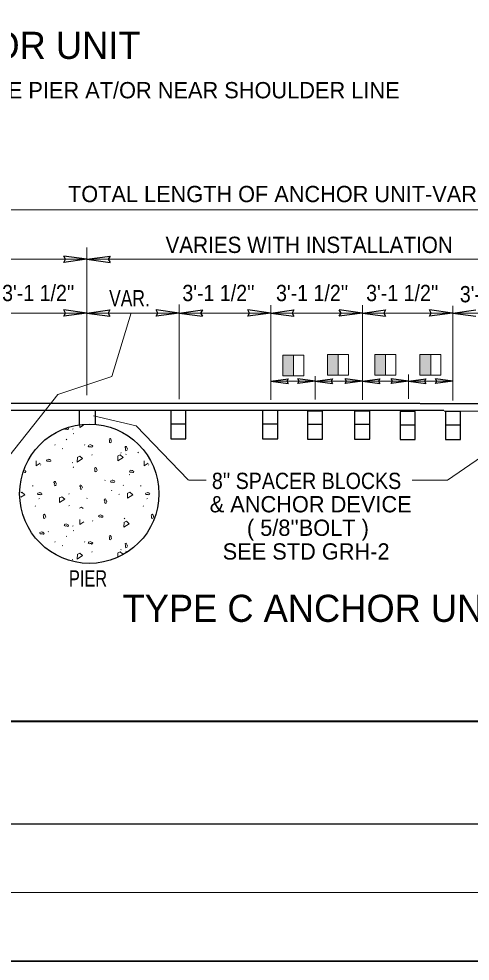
# Model space of a CAD drawing. Extents: x -68 to 845, y -11 to 259.
# Drawn here: x 577.9 to 610.9, y -11.3 to 57.4 of the extents above; entities that cross this region are included whole.
import ezdxf

# ---------------------------------------------------------------- set-up
doc = ezdxf.new("R2010")
doc.units = 0
doc.header["$LTSCALE"] = 0.48
doc.layers.add('1', color=7, linetype='Continuous', lineweight=13)

msp = doc.modelspace()

# ---------------------------------------------------------------- hatches: boundary and pattern name
at = {"layer": '1'}
for points in [[(597.1755, 31.3929), (597.9612, 31.3929), (597.9612, 32.8948), (597.1755, 32.8948)], [(600.4384, 31.4296), (601.2241, 31.4296), (601.2241, 32.9314), (600.4384, 32.9314)], [(603.8845, 31.4296), (604.6702, 31.4296), (604.6702, 32.9314), (603.8845, 32.9314)], [(607.184, 31.4296), (607.9697, 31.4296), (607.9697, 32.9314), (607.184, 32.9314)]]:
    msp.add_hatch(color=256, dxfattribs=at).paths.add_polyline_path(points)

# ---------------------------------------------------------------- linework, layer by layer
for p, q in [((528.6354, 43.5086), (670.8294, 43.5086)), ((582.8736, 29.9813), (582.8736, 40.7502)), ((528.6354, 39.8921), (582.8673, 39.8921)), ((582.8775, 39.8921), (616.7923, 39.8921)), ((589.6216, 29.6792), (589.6216, 36.5886)), ((596.3037, 29.6328), (596.3037, 36.542)), ((602.9857, 29.6327), (602.9857, 36.542)), ((609.5751, 29.5863), (609.5751, 36.4956)), ((582.8689, 35.9615), (576.1646, 35.9611)), ((596.3037, 35.9621), (602.9857, 35.9624)), ((602.9857, 35.9624), (609.5712, 35.9627)), ((616.7923, 35.9631), (609.5819, 35.9627)), ((599.541, 29.6627), (599.541, 31.35)), ((606.3463, 29.7132), (606.3463, 31.4765)), ((609.5751, 31.0005), (606.3463, 31.0005)), ((591.5781, 23.7566), (590.2963, 23.7661)), ((585.1361, 18.4682), (585.1302, 18.1721)), ((477.0972, -6.3191), (837.0702, -6.3191))]:
    msp.add_line(p, q, dxfattribs=at)
at = {"layer": '1', "lineweight": 25}
for p, q in [((582.8668, 39.8929), (581.1809, 40.1246)), ((582.8668, 39.8929), (581.1809, 39.6612)), ((582.8779, 39.8912), (584.5638, 40.1229)), ((582.8779, 39.8912), (584.5638, 39.6596)), ((582.8685, 35.9622), (581.1826, 36.1938)), ((582.8685, 35.9622), (581.1826, 35.7305)), ((582.8751, 35.9607), (584.5611, 36.1924)), ((582.8751, 35.9607), (584.5611, 35.729)), ((589.6216, 35.9618), (587.9357, 36.1933)), ((589.6216, 35.9618), (587.9357, 35.73)), ((589.6216, 35.9618), (591.3075, 36.1935)), ((589.6216, 35.9618), (591.3075, 35.7302)), ((596.3034, 35.9621), (594.6174, 36.1937)), ((596.3034, 35.9621), (594.6174, 35.7304)), ((596.3038, 35.9622), (597.9898, 36.1939)), ((596.3038, 35.9622), (597.9898, 35.7306)), ((602.9853, 35.9624), (601.2994, 36.194)), ((602.9853, 35.9624), (601.2994, 35.7307)), ((602.986, 35.9624), (604.672, 36.1942)), ((602.986, 35.9624), (604.672, 35.7308)), ((609.5708, 35.9636), (607.8848, 36.1952)), ((609.5708, 35.9636), (607.8848, 35.7318)), ((609.5823, 35.9619), (611.2682, 36.1937)), ((609.5823, 35.9619), (611.2682, 35.7304)), ((596.3039, 31), (597.5683, 31.1737)), ((596.3039, 31), (597.5683, 30.8262)), ((599.541, 31.0005), (598.2766, 31.1743)), ((599.541, 31.0005), (598.2766, 30.8268)), ((599.541, 31.0005), (600.8055, 31.1743)), ((599.541, 31.0005), (600.8055, 30.8268)), ((602.9852, 31.0005), (601.7207, 31.1743)), ((602.9852, 31.0005), (601.7207, 30.8268)), ((602.986, 31.0004), (604.2504, 31.1742)), ((602.986, 31.0004), (604.2504, 30.8267)), ((606.3463, 31.0005), (605.0819, 31.1743)), ((606.3463, 31.0005), (605.0819, 30.8268)), ((606.3463, 31.0005), (607.6108, 31.1743)), ((606.3463, 31.0005), (607.6108, 30.8268)), ((609.5748, 31.0012), (608.3103, 31.175)), ((609.5748, 31.0012), (608.3103, 30.8275)), ((607.1873, 29.3535), (515.7097, 29.3535)), ((608.9392, 28.8414), (515.7097, 28.8414)), ((582.3368, 27.8107), (582.3368, 28.8414)), ((583.4959, 28.468), (583.4959, 28.8414)), ((583.4959, 27.8418), (583.4959, 28.385)), ((588.9942, 27.8712), (590.0992, 27.8712)), ((595.7054, 27.8712), (596.8105, 27.8712)), ((598.9667, 27.8442), (600.0718, 27.8442)), ((602.4167, 27.8442), (603.5218, 27.8442)), ((605.7318, 27.8172), (606.8369, 27.8172)), ((609.0471, 27.8172), (610.1521, 27.8172)), ((492.096, -1.3193), (837.0702, -1.3193))]:
    msp.add_line(p, q, dxfattribs=at)
at = {"layer": '1', "lineweight": 40}
msp.add_line((507.0949, 6.18), (832.0702, 6.18), dxfattribs=at)
at = {"layer": '1', "lineweight": 35}
msp.add_lwpolyline([(471.0087, -11.3371), (844.7178, -11.3371), (844.7178, 259.2965), (471.0087, 259.2965)], close=True, dxfattribs=at)
at = {"layer": '1', "lineweight": 25}
for points in [[(581.1809, 39.6612), (581.3113, 39.8952), (581.1809, 40.1246)], [(584.5638, 40.1229), (584.4334, 39.8888), (584.5638, 39.6596)], [(581.1826, 35.7305), (581.313, 35.9645), (581.1826, 36.1938)], [(584.5611, 36.1924), (584.4307, 35.9583), (584.5611, 35.729)], [(587.9357, 35.73), (588.0661, 35.9641), (587.9357, 36.1933)], [(591.3075, 36.1935), (591.1771, 35.9594), (591.3075, 35.7302)], [(594.6174, 35.7304), (594.7478, 35.9644), (594.6174, 36.1937)], [(597.9898, 36.1939), (597.8593, 35.9599), (597.9898, 35.7306)], [(601.2994, 35.7307), (601.4298, 35.9648), (601.2994, 36.194)], [(604.672, 36.1942), (604.5416, 35.9601), (604.672, 35.7308)], [(607.8848, 35.7318), (608.0152, 35.9659), (607.8848, 36.1952)], [(597.5683, 31.1737), (597.4706, 30.9982), (597.5683, 30.8262)], [(598.2766, 30.8268), (598.3744, 31.0023), (598.2766, 31.1743)], [(600.8055, 31.1743), (600.7077, 30.9987), (600.8055, 30.8268)], [(601.7207, 30.8268), (601.8186, 31.0023), (601.7207, 31.1743)], [(604.2504, 31.1742), (604.1526, 30.9987), (604.2504, 30.8267)], [(605.0819, 30.8268), (605.1798, 31.0023), (605.0819, 31.1743)], [(607.6108, 31.1743), (607.513, 30.9987), (607.6108, 30.8268)], [(608.3103, 30.8275), (608.4081, 31.0029), (608.3103, 31.175)], [(669.0978, 29.6758), (657.9663, 29.7308), (643.4388, 29.4613), (630.8248, 29.111), (615.2732, 29.3265), (607.2142, 29.3265)], [(669.0978, 27.4898), (628.2374, 28.6797), (608.9662, 28.8145)]]:
    msp.add_lwpolyline(points, dxfattribs=at)
at = {"layer": '1'}
for points in [[(586.0983, 35.9847), (584.6949, 31.3282), (580.7532, 30.0233), (571.7687, 18.709)], [(582.8748, 35.9615), (589.6216, 35.9618), (596.3037, 35.9621)], [(596.3037, 31.0005), (599.541, 31.0005), (602.9857, 31.0005), (606.3463, 31.0005)], [(590.2667, 23.7957), (586.4732, 27.7399), (583.3511, 28.4533)], [(606.6261, 23.7566), (609.1979, 23.7566), (616.2458, 28.6197)], [(581.5037, 27.5855), (581.5076, 27.5829), (581.5448, 27.5456), (581.5298, 27.486), (581.4703, 27.4712), (581.4255, 27.5009), (581.3661, 27.5008), (581.3139, 27.4935), (581.2618, 27.5009), (581.2445, 27.5183)], [(582.3635, 27.7386), (582.361, 27.6142), (582.6213, 27.7845)], [(581.8206, 27.4828), (581.8645, 27.5089), (581.8664, 27.5088)], [(581.883, 27.1453), (581.927, 27.1715), (581.9289, 27.1714)], [(580.5247, 26.3194), (580.5507, 26.3635), (580.5508, 26.3654)], [(581.374, 26.7219), (581.4178, 26.748), (581.4199, 26.7479)], [(582.7047, 26.3194), (582.7307, 26.3634), (582.7307, 26.3654)], [(583.0926, 26.3605), (583.1597, 26.3382), (583.2192, 26.3233), (583.2639, 26.2937), (583.3012, 26.2563), (583.2862, 26.1967), (583.2268, 26.1819), (583.1819, 26.2117), (583.1226, 26.2116), (583.0703, 26.2042), (583.0182, 26.2117), (582.9812, 26.2489), (583.0034, 26.3011), (583.0479, 26.3307)], [(584.6807, 26.5947), (584.6582, 26.6617), (584.6434, 26.7212), (584.6136, 26.766), (584.5764, 26.8032), (584.517, 26.7883), (584.5018, 26.7287), (584.5317, 26.684), (584.5317, 26.6247), (584.5242, 26.5723), (584.5317, 26.5203), (584.569, 26.4832), (584.6211, 26.5055), (584.651, 26.55)], [(585.8401, 26.028), (585.8178, 26.095), (585.803, 26.1546), (585.7732, 26.1992), (585.7361, 26.2364), (585.6764, 26.2215), (585.6615, 26.1621), (585.6913, 26.1173), (585.6913, 26.0578), (585.6838, 26.0056), (585.6913, 25.9536), (585.7286, 25.9163), (585.7807, 25.9387), (585.8103, 25.9833)], [(581.0718, 26.045), (581.1157, 26.0711), (581.1178, 26.071)], [(582.1838, 25.454), (582.1767, 25.0893), (582.5636, 25.3424), (582.3552, 25.5212), (582.2062, 25.4467)], [(583.2652, 25.6361), (583.2392, 25.5921), (583.2392, 25.5902)], [(585.1361, 25.5438), (585.1288, 25.179), (585.5158, 25.4322), (585.3073, 25.6108), (585.1584, 25.5365)], [(585.3641, 25.7488), (585.39, 25.7927), (585.3898, 25.7948)], [(585.7075, 25.6327), (585.7514, 25.6588), (585.7534, 25.6588)], [(586.6018, 25.7743), (586.6458, 25.8005), (586.6477, 25.8004)], [(579.1819, 25.1871), (579.1746, 24.8222), (579.4696, 25.0153)], [(579.4833, 24.8604), (579.5093, 24.9043), (579.5092, 24.9062)], [(580.039, 25.3101), (580.1061, 25.2877), (580.1656, 25.2729), (580.2103, 25.2433), (580.2476, 25.2058), (580.2327, 25.1464), (580.1732, 25.1315), (580.1283, 25.1612), (580.0689, 25.1612), (580.0168, 25.1538), (579.9647, 25.1612), (579.9276, 25.1984), (579.9498, 25.2507), (579.9943, 25.2803)], [(581.804, 25.0348), (581.8479, 25.061), (581.8498, 25.0608)], [(587.0628, 25.1871), (587.0555, 24.8222), (587.3505, 25.0153)], [(587.3642, 24.8604), (587.3902, 24.9043), (587.3902, 24.9062)], [(578.3392, 24.4641), (578.3837, 24.4347), (578.4208, 24.3973), (578.4059, 24.3378), (578.3465, 24.323), (578.3016, 24.3528), (578.3003, 24.3528)], [(581.8664, 24.6974), (581.9104, 24.7236), (581.9123, 24.7235)], [(583.6167, 24.4806), (583.5943, 24.5475), (583.5793, 24.6072), (583.5497, 24.6517), (583.5123, 24.6891), (583.4529, 24.6741), (583.438, 24.6145), (583.4677, 24.5697), (583.4677, 24.5104), (583.4602, 24.4581), (583.4677, 24.4062), (583.505, 24.3688), (583.5571, 24.3912), (583.5869, 24.4358)], [(585.961, 24.1476), (586.0048, 24.1737), (586.0069, 24.1737)], [(586.0933, 24.5016), (586.1603, 24.4792), (586.2197, 24.4644), (586.2646, 24.4347), (586.3018, 24.3973), (586.2868, 24.3378), (586.2274, 24.323), (586.1826, 24.3528), (586.1232, 24.3527), (586.0709, 24.3453), (586.0188, 24.3528), (585.9818, 24.3899), (586.0041, 24.4422), (586.0485, 24.4718)], [(580.6535, 23.4661), (580.631, 23.5332), (580.6162, 23.5926), (580.5864, 23.6374), (580.5493, 23.6746), (580.4898, 23.6597), (580.4747, 23.6001), (580.5044, 23.5553), (580.5044, 23.496), (580.497, 23.4437), (580.5045, 23.3917), (580.5418, 23.3546), (580.5938, 23.3768), (580.6237, 23.4214)], [(582.5481, 23.1977), (582.5258, 23.2647), (582.5108, 23.3242), (582.4812, 23.369), (582.4439, 23.4061), (582.3844, 23.3912), (582.3694, 23.3317), (582.3992, 23.287), (582.3992, 23.2275), (582.3918, 23.1752), (582.3992, 23.1232), (582.4364, 23.086), (582.4886, 23.1083), (582.5182, 23.153)], [(584.1943, 23.7387), (584.2073, 23.7607), (584.2073, 23.7617)], [(584.7088, 23.7784), (584.7758, 23.7561), (584.8353, 23.7413), (584.8801, 23.7116), (584.9173, 23.6743), (584.9023, 23.6147), (584.843, 23.5998), (584.7981, 23.6296), (584.7387, 23.6295), (584.6865, 23.6222), (584.6344, 23.6296), (584.5973, 23.6668), (584.6196, 23.719), (584.664, 23.7487)], [(585.5143, 23.3867), (585.5583, 23.4128), (585.5602, 23.4127)], [(578.05, 22.5193), (578.3373, 22.7072), (578.1287, 22.886), (578.0448, 22.844)], [(578.9017, 23.3217), (578.9277, 23.3657), (578.9277, 23.3677)], [(579.3831, 22.8766), (579.4501, 22.8543), (579.5096, 22.8395), (579.5543, 22.8097), (579.5916, 22.7724), (579.5766, 22.7128), (579.5172, 22.698), (579.4723, 22.7278), (579.413, 22.7277), (579.3607, 22.7203), (579.3087, 22.7278), (579.2716, 22.765), (579.2938, 22.8172), (579.3383, 22.8468)], [(581.5611, 22.7511), (581.5871, 22.795), (581.5869, 22.797)], [(584.6652, 22.9842), (584.6911, 23.0283), (584.6912, 23.0303)], [(585.2122, 22.7097), (585.2562, 22.7359), (585.2581, 22.7358)], [(585.8385, 22.819), (585.8312, 22.4541), (586.2183, 22.7072), (586.0097, 22.886), (585.8608, 22.8116)], [(586.7826, 23.3217), (586.8087, 23.3657), (586.8087, 23.3677)], [(587.264, 22.8766), (587.331, 22.8543), (587.3905, 22.8395), (587.4352, 22.8097), (587.4726, 22.7724), (587.4576, 22.7128), (587.3982, 22.698), (587.3533, 22.7278), (587.2939, 22.7277), (587.2417, 22.7203), (587.1896, 22.7278), (587.1525, 22.765), (587.1748, 22.8172), (587.2192, 22.8468)], [(579.3721, 22.4134), (579.4161, 22.4395), (579.418, 22.4394)], [(580.8836, 22.4952), (580.8763, 22.1303), (581.2633, 22.3835), (581.0548, 22.5621), (580.9059, 22.4877)], [(582.8613, 22.4392), (582.9053, 22.4652), (582.9072, 22.4652)], [(584.3272, 22.1877), (584.305, 22.2548), (584.2901, 22.3142), (584.2603, 22.3592), (584.2231, 22.3962), (584.1635, 22.3814), (584.1487, 22.3217), (584.1783, 22.2771), (584.1784, 22.2177), (584.171, 22.1653), (584.1783, 22.1134), (584.2157, 22.076), (584.2678, 22.0984), (584.2975, 22.1432)], [(587.253, 22.4134), (587.297, 22.4395), (587.2989, 22.4394)], [(579.1247, 21.8955), (579.0988, 21.8516), (579.0988, 21.8496)], [(581.5671, 21.8923), (581.6111, 21.9184), (581.613, 21.9183)], [(582.5983, 21.7076), (582.482, 21.8071), (582.3328, 21.7327)], [(587.0057, 21.8955), (586.9798, 21.8516), (586.9797, 21.8496)], [(579.8687, 21.0767), (579.8464, 21.1437), (579.8313, 21.2032), (579.8017, 21.2478), (579.7642, 21.2852), (579.7048, 21.2702), (579.6899, 21.2106), (579.7197, 21.1658), (579.7197, 21.1064), (579.7122, 21.0542), (579.7197, 21.0023), (579.7569, 20.9649), (579.8091, 20.9872), (579.8389, 21.0319)], [(582.3682, 20.9034), (582.361, 20.5385), (582.6561, 20.7317)], [(583.2863, 20.7825), (583.3123, 20.8263), (583.3122, 20.8283)], [(583.842, 21.2322), (583.9091, 21.2097), (583.9686, 21.195), (584.0134, 21.1653), (584.0506, 21.128), (584.0357, 21.0684), (583.9762, 21.0536), (583.9313, 21.0833), (583.8719, 21.0832), (583.8197, 21.0759), (583.7676, 21.0833), (583.7306, 21.1205), (583.7528, 21.1728), (583.7973, 21.2023)], [(585.5879, 20.7037), (585.5808, 20.339), (585.9678, 20.5922), (585.7594, 20.7709), (585.6104, 20.6965)], [(585.607, 20.9569), (585.6508, 20.983), (585.6529, 20.9829)], [(587.7496, 21.0767), (587.7273, 21.1437), (587.7122, 21.2032), (587.6826, 21.2478), (587.6452, 21.2852), (587.5858, 21.2702), (587.5708, 21.2106), (587.6006, 21.1658), (587.6006, 21.1064), (587.5932, 21.0542), (587.6006, 21.0023), (587.6378, 20.9649), (587.69, 20.9872), (587.7198, 21.0319)], [(579.5407, 20.0005), (579.6078, 19.9782), (579.6673, 19.9633), (579.7121, 19.9337), (579.7492, 19.8963), (579.7343, 19.8367), (579.6748, 19.8219), (579.63, 19.8517), (579.5706, 19.8515), (579.5184, 19.8442), (579.4663, 19.8517), (579.4293, 19.8889), (579.4515, 19.9411), (579.496, 19.9707)], [(580.0539, 19.9982), (580.0669, 20.0202), (580.067, 20.0212)], [(581.3362, 20.5741), (581.4032, 20.5517), (581.4628, 20.5369), (581.5076, 20.5072), (581.5448, 20.4698), (581.5298, 20.4103), (581.4703, 20.3954), (581.4255, 20.4252), (581.3661, 20.4252), (581.3139, 20.4177), (581.2618, 20.4252), (581.2247, 20.4625), (581.247, 20.5146), (581.2915, 20.5443)], [(581.8206, 20.4071), (581.8645, 20.4332), (581.8664, 20.4331)], [(581.883, 20.0697), (581.927, 20.0957), (581.9289, 20.0957)], [(580.5247, 19.2437), (580.5507, 19.2877), (580.5508, 19.2897)], [(581.374, 19.6462), (581.4178, 19.6722), (581.4199, 19.6722)], [(582.7047, 19.2437), (582.7307, 19.2877), (582.7307, 19.2897)], [(583.0926, 19.2848), (583.1597, 19.2625), (583.2192, 19.2477), (583.2639, 19.218), (583.3012, 19.1806), (583.2862, 19.1211), (583.2268, 19.1062), (583.1819, 19.136), (583.1226, 19.1359), (583.0703, 19.1285), (583.0182, 19.136), (582.9812, 19.1732), (583.0034, 19.2253), (583.0479, 19.2551)], [(584.6807, 19.519), (584.6582, 19.5861), (584.6434, 19.6456), (584.6136, 19.6902), (584.5764, 19.7275), (584.517, 19.7127), (584.5018, 19.653), (584.5317, 19.6083), (584.5317, 19.5489), (584.5242, 19.4967), (584.5317, 19.4447), (584.569, 19.4075), (584.6211, 19.4297), (584.651, 19.4742)], [(581.0718, 18.9693), (581.1157, 18.9954), (581.1178, 18.9953)], [(585.3641, 18.6732), (585.39, 18.717), (585.3898, 18.7191)], [(585.8401, 18.9522), (585.8178, 19.0192), (585.803, 19.0789), (585.7732, 19.1236), (585.7361, 19.1608), (585.6764, 19.1458), (585.6615, 19.0864), (585.6913, 19.0416), (585.6913, 18.9822), (585.6838, 18.9298), (585.6913, 18.878), (585.7286, 18.8406), (585.7807, 18.863), (585.8103, 18.9076)], [(585.7075, 18.5571), (585.7514, 18.5832), (585.7534, 18.5832)], [(581.804, 17.9592), (581.8479, 17.9853), (581.8498, 17.9852)], [(582.1838, 18.3782), (582.1767, 18.0136), (582.5636, 18.2667), (582.3552, 18.4455), (582.2062, 18.371)], [(583.2652, 18.5603), (583.2392, 18.5165), (583.2392, 18.5144)], [(585.4769, 18.3898), (585.3073, 18.5352), (585.1584, 18.4608)]]:
    msp.add_lwpolyline(points, dxfattribs=at)
for points in [[(597.1755, 31.3929), (598.711, 31.3929), (598.711, 32.9002), (597.1755, 32.9002)], [(597.1755, 31.3929), (597.9612, 31.3929), (597.9612, 32.8948), (597.1755, 32.8948)], [(600.4384, 31.4296), (601.9738, 31.4296), (601.9738, 32.9369), (600.4384, 32.9369)], [(600.4384, 31.4296), (601.2241, 31.4296), (601.2241, 32.9314), (600.4384, 32.9314)], [(603.8845, 31.4296), (605.42, 31.4296), (605.42, 32.9369), (603.8845, 32.9369)], [(603.8845, 31.4296), (604.6702, 31.4296), (604.6702, 32.9314), (603.8845, 32.9314)], [(607.184, 31.4296), (608.7194, 31.4296), (608.7194, 32.9369), (607.184, 32.9369)], [(607.184, 31.4296), (607.9697, 31.4296), (607.9697, 32.9314), (607.184, 32.9314)]]:
    msp.add_lwpolyline(points, close=True, dxfattribs=at)
at = {"layer": '1', "lineweight": 25}
for points in [[(588.9942, 26.793), (590.0992, 26.793), (590.0992, 28.8414), (588.9942, 28.8414)], [(595.7054, 26.793), (596.8105, 26.793), (596.8105, 28.8414), (595.7054, 28.8414)], [(598.9667, 26.7661), (600.0718, 26.7661), (600.0718, 28.8145), (598.9667, 28.8145)], [(602.4167, 26.7661), (603.5218, 26.7661), (603.5218, 28.8145), (602.4167, 28.8145)], [(605.7318, 26.7391), (606.8369, 26.7391), (606.8369, 28.7875), (605.7318, 28.7875)], [(609.0471, 26.7391), (610.1521, 26.7391), (610.1521, 28.7875), (609.0471, 28.7875)]]:
    msp.add_lwpolyline(points, close=True, dxfattribs=at)
msp.add_circle((583.0518, 22.7772), 5.084, dxfattribs=at)

# ---------------------------------------------------------------- texts
at = {"layer": '1'}
for s, height, p in [('TYPE G ANCHOR UNIT', 1.98, (557.9572, 54.513)), ('SPECIAL UNIT TO ANCHOR THE GUARDRAIL TO THE PIER AT/OR NEAR SHOULDER LINE', 1.188, (537.736, 51.6366)), ('TOTAL LENGTH OF ANCHOR UNIT-VARIABLE', 1.185, (581.5003, 44.0599)), ('& ANCHOR DEVICE', 1.188, (591.8397, 21.419)), ("( 5/8''BOLT )", 1.188, (594.5547, 19.7018)), ('SEE STD GRH-2', 1.188, (592.7865, 17.9707)), ('TYPE C ANCHOR UNIT', 1.98, (585.4797, 13.4246))]:
    msp.add_text(s, height=height, dxfattribs=at).set_placement(p)
for s, width, p in [('VARIES WITH INSTALLATION', 0.95, (588.6178, 40.3484)), ("3'-1 1/2''", 0.9, (576.6891, 36.8343)), ("3'-1 1/2''", 0.9, (589.8448, 36.8344)), ("3'-1 1/2''", 0.9, (596.6823, 36.8344)), ("3'-1 1/2''", 0.9, (603.2602, 36.8344)), ("3'-1 1/2''", 0.9, (610.0978, 36.7478)), ('VAR.', 0.8, (584.5003, 36.4511)), ("8'' SPACER BLOCKS", 0.9, (592.001, 23.1222)), ('PIER', 0.75, (581.5678, 16.0034))]:
    msp.add_text(s, height=1.188, dxfattribs=dict(at, width=width)).set_placement(p)

doc.saveas('drawing.dxf')
